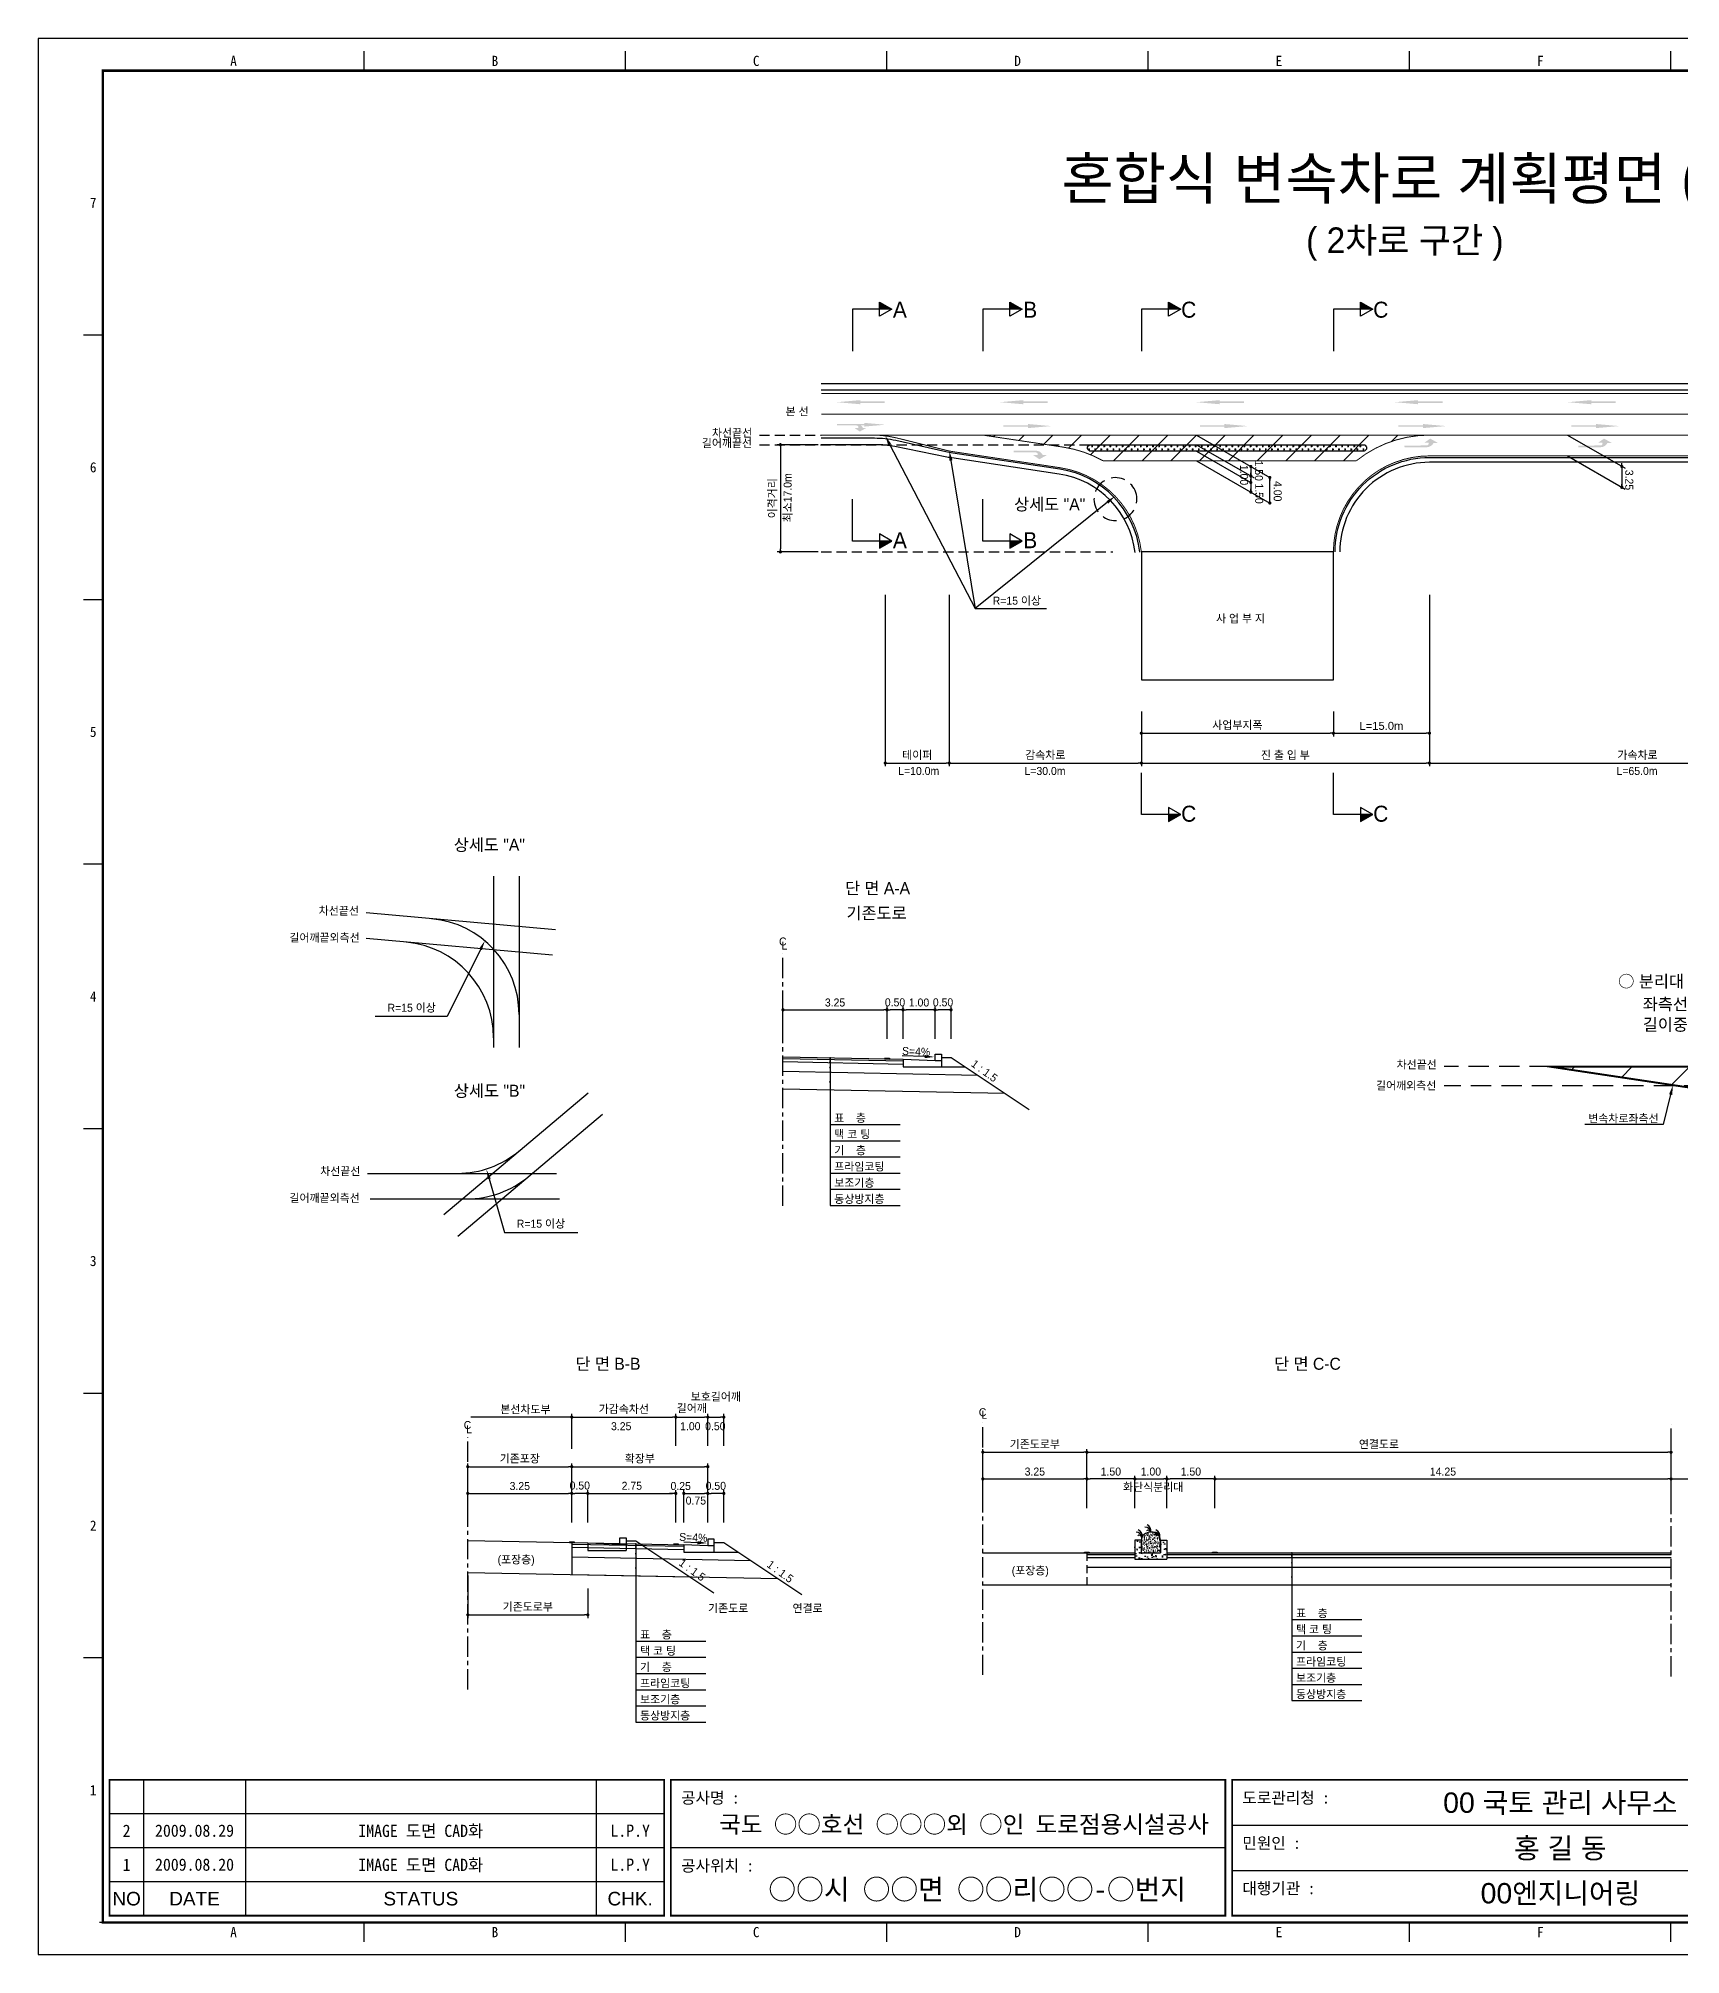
# Model space of a CAD drawing. Header units: millimetres. Extents: x 546 to 970, y -26 to 273.
# Drawn here: x 546.2 to 802.7, y -26.3 to 273.1 of the extents above; entities that cross this region are included whole.
import ezdxf
from ezdxf.enums import TextEntityAlignment as Align

# ---------------------------------------------------------------- set-up
doc = ezdxf.new("R2010")
doc.units = ezdxf.units.MM
doc.linetypes.add('CENTER', pattern=[50.8, 31.75, -6.35, 6.35, -6.35])
doc.linetypes.add('HIDDEN', pattern=[9.525, 6.35, -3.175])
for name, color, linetype in [('CC-GSTR-0004', 4, 'Continuous'), ('CM-LANE-0030', 30, 'Continuous'), ('CZ-DIMT-0002', 7, 'Continuous'), ('CZ-EXST-0002', 1, 'Continuous'), ('CZ-LIN1-0007', 7, 'Continuous'), ('CZ-LIN2-0003', 3, 'Continuous'), ('CZ-LINE-0001', 7, 'Continuous'), ('CZ-TEXT-BOX0', 7, 'Continuous'), ('TITLE', 7, 'Continuous')]:
    doc.layers.add(name, color=color, linetype=linetype)
doc.styles.add('견고딕', font='arial.ttf')
doc.styles.add('돋움', font='')
doc.styles.add('돋음체', font='')
doc.styles.get('돋움').set_extended_font_data('Dotum')
doc.styles.get('돋음체').set_extended_font_data('DotumChe')

# ---------------------------------------------------------------- blocks, each defined once
blk = doc.blocks.new('_Dot')
at = {"color": 0, "linetype": 'ByBlock', "lineweight": -2}
blk.add_line((-0.5, 0), (-1, 0), dxfattribs=at)
at = {"color": 0, "linetype": 'ByBlock', "const_width": 0.5}
blk.add_lwpolyline([(-0.25, 0, 1), (0.25, 0, 1)], format="xyb", close=True, dxfattribs=at)

msp = doc.modelspace()

# ---------------------------------------------------------------- hatches: boundary and pattern name
at = {"layer": 'CM-LANE-0030'}
h = msp.add_hatch(dxfattribs=at)
h.set_pattern_fill('ANSI31', color=256, style=0)
h.set_pattern_definition([(45, (-2417.8498, -19.7125), (-2.245064, 2.245064), [])])
edge = h.paths.add_edge_path()
edge.add_line((752.05, 207.11), (712.45, 207.11))
edge.add_arc((703.55, 191.18), 18.25, 60.8076, 81.4692)
edge.add_line((706.25, 209.23), (693.69, 211.11))
edge.add_line((693.69, 211.11), (763.45, 211.11))
edge.add_arc((763.45, 192.86), 18.25, 90, 128.6641)
h = msp.add_hatch(dxfattribs=at)
h.set_pattern_fill('ANSI31', color=256, scale=2, style=0)
h.set_pattern_definition([(45, (-5440.83, -349.197), (-4.490128, 4.490128), [])])
edge = h.paths.add_edge_path()
edge.add_line((898.97, 104.45), (819.77, 104.45))
edge.add_arc((801.96, 72.58), 36.5, 60.8076, 81.4692)
edge.add_line((807.38, 108.68), (782.26, 112.45))
edge.add_line((782.26, 112.45), (921.78, 112.45))
edge.add_arc((921.78, 75.95), 36.5, 90, 128.6641)
at = {"layer": 'CZ-EXST-0002'}
h = msp.add_hatch(dxfattribs=at)
h.set_pattern_fill('AR-SAND', color=256, scale=0.01, style=0)
h.set_pattern_definition([(37.5, (-390.6825, 3519.33445), (-0.016000313, 0.489413237), [0, -0.38608, 0, -0.4318, 0, -0.41275]), (7.5, (-390.6825, 3519.33445), (0.44952328, 0.7168251), [0, -0.20828, 0, -0.34798, 0, -0.13335]), (327.5, (-390.99494, 3519.33445), (0.79099237, 0.001437185), [0, -0.127, 0, -0.4572, 0, -0.5969]), (317.5, (-390.99494, 3519.33445), (0.76355645, 0.22292932), [0, -0.0635, 0, -0.29972, 0, -0.3429])])
edge = h.paths.add_edge_path()
edge.add_ellipse((719.94, 38.49), major_axis=(-1.5, 0), ratio=0.829212, start_angle=180, end_angle=360)
edge.add_line((718.44, 38.49), (718.44, 36.49))
edge.add_line((718.44, 36.49), (721.44, 36.49))
edge.add_line((721.44, 36.49), (721.44, 38.49))
h = msp.add_hatch(dxfattribs=at)
h.set_pattern_fill('AR-CONC', color=256, scale=0.01, style=0)
h.set_pattern_definition([(50, (-390.6825, 3519.3345), (1.8218467, -0.15939086), [0.1905, -2.0955]), (355, (-390.6825, 3519.3345), (-0.3524283, 1.9105664), [0.1524, -1.6764]), (100.451, (-390.5307, 3519.3212), (1.469425, 1.7511669), [0.1619, -1.7809]), (46.1842, (-390.6825, 3519.8425), (2.7107904, -0.4204233), [0.28575, -3.14325]), (96.6356, (-390.4566, 3519.8074), (2.3740423, 2.4742556), [0.24285, -2.67135]), (351.184, (-390.6825, 3519.8425), (2.374046, 2.4742512), [0.2286, -2.5146]), (21, (-390.4285, 3519.7155), (1.5161488, -1.0226552), [0.1905, -2.0955]), (326, (-390.4285, 3519.7155), (0.6180203, 1.8418797), [0.1524, -1.6764]), (71.4514, (-390.3022, 3519.6302), (2.1341649, 0.8192286), [0.1619, -1.7809]), (37.5, (-390.6825, 3519.33445), (0.03088603, 0.84555039), [0, -1.65608, 0, -1.7018, 0, -1.68275]), (7.5, (-390.6825, 3519.33445), (0.66819663, 1.00180575), [0, -0.97028, 0, -1.61798, 0, -0.64135]), (327.5, (-391.24894, 3519.33445), (1.35590595, -0.05728744), [0, -0.635, 0, -1.9812, 0, -2.6289]), (317.5, (-391.5029, 3519.3345), (1.4812918, 0.2542649), [0, -0.8255, 0, -1.31572, 0, -1.8669])])
h.paths.add_polyline_path([(722.44, 35.49), (722.44, 38.49), (721.44, 38.49), (721.44, 36.49), (718.44, 36.49), (718.44, 38.49), (717.44, 38.49), (717.44, 35.49)])
at = {"layer": 'CZ-LIN1-0007'}
for points in [[(674.53, 216.57), (674.53, 216.36), (678.36, 216.36), (678.36, 216.14), (674.53, 216.14), (674.53, 215.93), (670.88, 216.25)], [(700, 216.57), (700, 216.36), (703.82, 216.36), (703.82, 216.14), (700, 216.14), (700, 215.93), (696.35, 216.25)], [(730.69, 216.57), (730.69, 216.36), (734.51, 216.36), (734.51, 216.14), (730.69, 216.14), (730.69, 215.93), (727.04, 216.25)], [(761.68, 216.57), (761.68, 216.36), (765.51, 216.36), (765.51, 216.14), (761.68, 216.14), (761.68, 215.93), (758.03, 216.25)], [(788.72, 216.57), (788.72, 216.36), (792.55, 216.36), (792.55, 216.14), (788.72, 216.14), (788.72, 215.93), (785.07, 216.25)], [(674.05, 212.84, -0.267976), (674.95, 212.24), (675.51, 212.24), (674.47, 211.66), (673.64, 212.23), (674.25, 212.24, 0.504994), (673.98, 212.61), (670.93, 212.62), (670.93, 212.86)], [(675.17, 213.02), (675.17, 212.82), (671.75, 212.83), (671.75, 212.63), (675.17, 212.63), (675.17, 212.44), (678.45, 212.73)], [(700.73, 212.84), (700.73, 212.63), (696.91, 212.63), (696.91, 212.41), (700.73, 212.41), (700.73, 212.2), (704.38, 212.52)], [(731.42, 212.84), (731.42, 212.63), (727.6, 212.63), (727.6, 212.41), (731.42, 212.41), (731.42, 212.2), (735.07, 212.52)], [(762.42, 212.84), (762.42, 212.63), (758.59, 212.63), (758.59, 212.41), (762.42, 212.41), (762.42, 212.2), (766.07, 212.52)], [(789.45, 212.84), (789.45, 212.63), (785.63, 212.63), (785.63, 212.41), (789.45, 212.41), (789.45, 212.2), (793.11, 212.52)], [(763.09, 209.22, 0.267976), (764.12, 209.9), (764.75, 209.9), (763.58, 210.56), (762.63, 209.91), (763.33, 209.91, -0.504994), (763.02, 209.49), (759.55, 209.47), (759.56, 209.2)], [(790.25, 209.22, 0.267976), (791.28, 209.9), (791.91, 209.9), (790.73, 210.56), (789.79, 209.91), (790.48, 209.91, -0.504994), (790.17, 209.49), (786.71, 209.47), (786.71, 209.2)], [(702.03, 208.68, -0.267976), (703.06, 207.99), (703.69, 207.99), (702.52, 207.33), (701.57, 207.98), (702.27, 207.99, 0.504994), (701.96, 208.4), (698.49, 208.42), (698.5, 208.7)], [(679.1, 113.64), (679.1, 113.77), (678.35, 113.78), (678.35, 113.66)], [(629.86, 38.1), (629.86, 38.23), (629.11, 38.24), (629.11, 38.12)], [(646.11, 37.78), (646.11, 37.9), (645.36, 37.92), (645.36, 37.79)], [(710.31, 36.49), (710.31, 36.61), (709.56, 36.61), (709.56, 36.49)], [(730.31, 36.49), (730.31, 36.61), (729.56, 36.61), (729.56, 36.49)]]:
    msp.add_hatch(color=256, dxfattribs=at).paths.add_polyline_path(points)
at = {"layer": 'CZ-LIN2-0003'}
h = msp.add_hatch(dxfattribs=at)
h.set_pattern_fill('CROSS', color=256, scale=0.075, style=0)
h.set_pattern_definition([(0, (-2417.84976, -19.7125), (0.47625, 0.47625), [0.238125, -0.714375]), (90, (-2417.7307, -19.83156), (-0.47625, 0.47625), [0.238125, -0.714375])])
h.paths.add_polyline_path([(753.13, 209.61), (710.55, 209.61, 0.829295), (710.37, 208.64, -0.001247), (710.45, 208.61), (753.28, 208.61, -0.001926), (753.4, 208.69, 0.750696)])
at = {"layer": 'CZ-LINE-0001'}
for points in [[(677.57, 231.88), (677.57, 230.78), (679.48, 230.78)], [(697.93, 231.88), (697.93, 230.78), (699.84, 230.78)], [(722.69, 231.88), (722.69, 230.78), (724.6, 230.78)], [(752.69, 231.88), (752.69, 230.78), (754.6, 230.78)], [(679.48, 194.56), (677.57, 194.56), (677.57, 193.46)], [(699.84, 194.56), (697.93, 194.56), (697.93, 193.46)], [(724.6, 151.83), (722.69, 151.83), (722.69, 150.73)], [(754.6, 151.83), (752.69, 151.83), (752.69, 150.73)]]:
    msp.add_hatch(color=256, dxfattribs=at).paths.add_polyline_path(points)

# ---------------------------------------------------------------- linework, layer by layer
at = {"color": 0, "linetype": 'ByBlock', "lineweight": -2}
for p, q in [((793.5, 206.45), (793.5, 206.7)), ((735.56, 205.95), (735.56, 205.7)), ((735.56, 204.95), (735.56, 205.2)), ((735.56, 204.45), (735.56, 204.2)), ((735.56, 203.95), (735.56, 204.2)), ((738.52, 204.25), (738.52, 204)), ((793.5, 205.95), (793.5, 205.7)), ((735.56, 202.45), (735.56, 202.7)), ((738.52, 200.75), (738.52, 201)), ((793.5, 203.2), (793.5, 203.45)), ((629.23, 57.7), (628.98, 57.7)), ((801.44, 48.04), (801.69, 48.04))]:
    msp.add_line(p, q, dxfattribs=at)
at = {"color": 0, "linetype": 'ByBlock', "const_width": 0.25}
for points in [[(735.56, 206.08, 1), (735.56, 206.33, 1)], [(735.56, 204.83, 1), (735.56, 204.58, 1)], [(735.56, 204.58, 1), (735.56, 204.83, 1)], [(735.56, 203.83, 1), (735.56, 203.58, 1)], [(738.52, 204.37, 1), (738.52, 204.62, 1)], [(793.5, 206.33, 1), (793.5, 206.08, 1)], [(793.5, 206.08, 1), (793.5, 206.33, 1)], [(735.56, 202.33, 1), (735.56, 202.08, 1)], [(738.52, 200.62, 1), (738.52, 200.37, 1)], [(793.5, 203.08, 1), (793.5, 202.83, 1)], [(629.36, 57.7, 1), (629.61, 57.7, 1)], [(801.31, 48.04, 1), (801.06, 48.04, 1)]]:
    msp.add_lwpolyline(points, format="xyb", close=True, dxfattribs=at)
at = {"layer": 'CC-GSTR-0004'}
for p, q in [((686.22, 114.4), (687.22, 114.4)), ((686.22, 113.4), (686.22, 114.4)), ((687.22, 114.4), (687.22, 112.4)), ((681.22, 113.6), (686.22, 113.4)), ((681.22, 113.6), (681.22, 112.4)), ((681.22, 112.4), (687.22, 112.4)), ((686.22, 113.4), (687.22, 113.4))]:
    msp.add_line(p, q, dxfattribs=at)
for points in [[(858.45, 219.11), (668.45, 219.11)], [(858.45, 218.11), (668.45, 218.11)], [(651.73, 37.61), (650.73, 37.61), (646.98, 37.76), (646.98, 36.61), (651.73, 36.61), (651.73, 38.61), (650.73, 38.61), (650.73, 37.61)]]:
    msp.add_lwpolyline(points, dxfattribs=at)
for points in [[(718.2, 192.83, 0.339602), (705.74, 205.77), (688.99, 208.28), (688.99, 208.28, -0.018175), (687.92, 208.48), (687.92, 208.48), (680.08, 210.24), (680.08, 210.24, 0.055452), (676.78, 210.61), (676.78, 210.61), (668.45, 210.61)], [(717.46, 192.75, 0.339602), (705.62, 205.02), (688.82, 207.54, -0.012396), (688.09, 207.67), (679.92, 209.32, 0.049659), (676.96, 209.61), (668.45, 209.61)], [(748.7, 192.86, -0.414214), (763.45, 207.61), (827.33, 207.61), (827.33, 207.61, 0.03724), (829.56, 207.78), (847.35, 210.44), (847.35, 210.44, -0.03724), (849.57, 210.61), (849.57, 210.61), (858.45, 210.61)], [(858.45, 209.61), (849.48, 209.61, 0.034174), (847.44, 209.47), (829.47, 207, -0.034174), (827.43, 206.86), (827.43, 206.86), (763.45, 206.86, 0.414214), (749.45, 192.86)]]:
    msp.add_lwpolyline(points, format="xyb", dxfattribs=at)
at = {"layer": 'CM-LANE-0030', "const_width": 0.15}
msp.add_lwpolyline([(858.45, 214.36), (668.45, 214.36)], dxfattribs=at)
at = {"layer": 'CM-LANE-0030'}
for points, const_width in [([(752.05, 207.11), (712.45, 207.11, 0.090399), (706.25, 209.23), (693.69, 211.11), (763.45, 211.11, 0.170323)], 0.15), ([(898.97, 104.45), (819.77, 104.45, 0.090399), (807.38, 108.68), (782.26, 112.45), (921.78, 112.45, 0.170323)], 0.3)]:
    msp.add_lwpolyline(points, format="xyb", close=True, dxfattribs=dict(at, const_width=const_width))
at = {"layer": 'CZ-EXST-0002'}
for p, q in [((617.26, 142.2), (617.26, 115.42)), ((621.25, 142.2), (621.25, 115.42)), ((626.96, 133.83), (597.37, 136.46)), ((626.47, 129.86), (597.37, 132.45)), ((609.47, 89.35), (632.02, 108.34)), ((611.68, 85.99), (634.28, 105.01)), ((597.59, 95.78), (627.07, 95.78)), ((598.01, 91.78), (627.55, 91.78)), ((613.23, 38.43), (631.98, 38.06)), ((631.98, 38.06), (631.98, 36.86)), ((631.98, 38.06), (636.98, 37.86)), ((631.98, 36.86), (637.98, 36.86)), ((636.98, 37.86), (636.98, 38.86)), ((636.98, 38.86), (637.98, 38.86)), ((636.98, 37.86), (637.98, 37.86)), ((637.98, 38.86), (637.98, 36.86)), ((637.98, 38.36), (639.48, 38.36)), ((639.48, 38.36), (651.68, 30.22)), ((693.69, 36.49), (709.94, 36.49)), ((613.23, 33.43), (647.91, 32.74)), ((693.69, 31.49), (709.94, 31.49))]:
    msp.add_line(p, q, dxfattribs=at)
at = {"layer": 'CZ-LIN1-0007'}
for p, q in [((678.35, 113.78), (679.1, 113.77)), ((679.1, 113.77), (679.1, 113.64)), ((678.35, 113.66), (679.1, 113.64)), ((629.11, 38.24), (629.86, 38.23)), ((629.11, 38.12), (629.86, 38.1)), ((629.86, 38.23), (629.86, 38.1)), ((645.36, 37.92), (646.11, 37.9)), ((645.36, 37.79), (646.11, 37.78)), ((646.11, 37.9), (646.11, 37.78)), ((709.56, 36.61), (710.31, 36.61)), ((709.56, 36.49), (709.56, 36.61)), ((710.31, 36.49), (709.56, 36.49)), ((710.31, 36.61), (710.31, 36.49)), ((729.56, 36.49), (729.56, 36.61)), ((729.56, 36.61), (730.31, 36.61)), ((730.31, 36.49), (729.56, 36.49)), ((730.31, 36.61), (730.31, 36.49))]:
    msp.add_line(p, q, dxfattribs=at)
at = {"layer": 'CZ-LIN1-0007', "const_width": 0.15}
for points in [[(858.45, 217.61), (668.45, 217.61)], [(763.45, 211.11), (806.56, 211.11)]]:
    msp.add_lwpolyline(points, dxfattribs=at)
for points in [[(718.45, 192.86, 0.339602), (705.77, 206.01), (689.17, 208.5), (689.17, 208.5, -0.024027), (687.75, 208.79), (687.75, 208.79), (680.24, 210.66), (680.24, 210.66, 0.061321), (676.61, 211.11), (668.45, 211.11)], [(858.45, 211.11), (849.66, 211.11), (849.66, 211.11, 0.040295), (847.26, 210.92), (847.26, 210.92), (829.65, 208.05), (829.65, 208.05, -0.040295), (827.24, 207.86), (763.45, 207.86, 0.414214), (748.45, 192.86)]]:
    msp.add_lwpolyline(points, format="xyb", dxfattribs=at)
at = {"layer": 'CZ-LIN1-0007', "linetype": 'HIDDEN', "const_width": 0.15}
msp.add_lwpolyline([(676.61, 211.11), (693.69, 211.11)], dxfattribs=at)
at = {"layer": 'CZ-LIN2-0003'}
for p, q in [((662.47, 113.98), (681.22, 113.6)), ((687.22, 113.9), (688.72, 113.9)), ((688.72, 113.9), (700.93, 105.77)), ((662.47, 113.73), (681.22, 113.35)), ((662.47, 113.23), (681.22, 112.85)), ((662.47, 111.73), (692.9, 111.12)), ((687.22, 112.4), (690.97, 112.4)), ((662.47, 108.98), (697.15, 108.28)), ((629.48, 38.11), (646.98, 37.76)), ((629.48, 38.11), (629.48, 33.11)), ((629.48, 37.86), (646.98, 37.51)), ((629.48, 37.36), (646.98, 37.01)), ((651.73, 38.11), (653.23, 38.11)), ((651.73, 36.61), (655.48, 36.61)), ((653.23, 38.11), (665.43, 29.97)), ((709.94, 36.49), (717.44, 36.49)), ((709.94, 36.24), (717.44, 36.24)), ((717.44, 38.49), (717.44, 35.49)), ((718.44, 38.49), (717.44, 38.49)), ((718.44, 38.49), (718.44, 36.49)), ((718.44, 36.49), (721.44, 36.49)), ((721.44, 38.49), (722.44, 38.49)), ((721.44, 38.49), (721.44, 36.49)), ((722.44, 38.49), (722.44, 35.49)), ((722.44, 36.49), (801.19, 36.49)), ((722.44, 36.24), (801.19, 36.24)), ((629.48, 35.86), (657.44, 35.3)), ((629.48, 33.11), (661.7, 32.46)), ((709.94, 35.74), (717.44, 35.74)), ((709.94, 34.24), (801.19, 34.24)), ((717.44, 35.49), (722.44, 35.49)), ((722.44, 35.74), (801.19, 35.74)), ((709.94, 31.49), (801.19, 31.49))]:
    msp.add_line(p, q, dxfattribs=at)
msp.add_lwpolyline([(753.28, 208.61), (710.45, 208.61, 0.001247), (710.37, 208.64, -0.829295), (710.55, 209.61), (753.13, 209.61, -0.750696), (753.4, 208.69, 0.001926)], format="xyb", close=True, dxfattribs=at)
msp.add_lwpolyline([(748.45, 192.86), (718.45, 192.86), (718.45, 172.86), (748.45, 172.86)], close=True, dxfattribs=at)
for centre, radius, start, end in [((606.25, 120.61), 15, 0, 84.9204), ((602.26, 116.95), 15, 0, 84.9204), ((611.62, 110.78), 15, 270, 310.097), ((613.08, 106.78), 15, 270, 310.097), ((717.67, 38.83), 0.88, 7.8639, 92.7752), ((718.13, 38.8), 0.44, 19.771, 124.0366), ((717.56, 39.17), 1, 347.1802, 67.3267), ((719.06, 39.61), 0.88, 7.8639, 92.7752), ((719.52, 39.58), 0.44, 19.771, 124.0366), ((718.96, 39.96), 1, 347.1802, 67.3267), ((720.46, 38.83), 0.88, 7.8639, 92.7752), ((720.92, 38.8), 0.44, 19.771, 124.0366), ((720.35, 39.17), 1, 347.1802, 67.3267)]:
    msp.add_arc(centre, radius, start, end, dxfattribs=at)
msp.add_ellipse((719.94, 38.49), major_axis=(-1.5, 0), ratio=0.829212, start_param=3.141593, end_param=6.283185, dxfattribs=at)
at = {"layer": 'CZ-LINE-0001'}
for p, q in [((679.48, 230.78), (673.33, 230.78)), ((673.33, 230.78), (673.33, 224.24)), ((677.57, 229.68), (677.57, 231.88)), ((677.57, 231.88), (679.48, 230.78)), ((679.48, 230.78), (677.57, 229.68)), ((699.84, 230.78), (693.69, 230.78)), ((693.69, 230.78), (693.69, 224.24)), ((697.93, 229.68), (697.93, 231.88)), ((697.93, 231.88), (699.84, 230.78)), ((699.84, 230.78), (697.93, 229.68)), ((724.6, 230.78), (718.45, 230.78)), ((718.45, 230.78), (718.45, 224.24)), ((722.69, 229.68), (722.69, 231.88)), ((722.69, 231.88), (724.6, 230.78)), ((724.6, 230.78), (722.69, 229.68)), ((754.6, 230.78), (748.45, 230.78)), ((748.45, 230.78), (748.45, 224.24)), ((752.69, 229.68), (752.69, 231.88)), ((752.69, 231.88), (754.6, 230.78)), ((754.6, 230.78), (752.69, 229.68)), ((667.95, 209.61), (661.57, 209.61)), ((727.07, 211.11), (738.52, 204.5)), ((727.07, 209.61), (736.06, 204.42)), ((785.01, 211.11), (794, 205.92)), ((662.07, 209.11), (662.07, 193.36)), ((727.07, 208.61), (735.56, 203.7)), ((727.07, 207.11), (738.52, 200.5)), ((785.01, 207.86), (794, 202.67)), ((735.56, 205.7), (735.56, 202.2)), ((738.52, 200.5), (738.52, 204.5)), ((793.5, 205.7), (793.5, 202.7)), ((673.33, 194.56), (673.33, 201.1)), ((693.69, 194.56), (693.69, 201.1)), ((679.48, 194.56), (677.57, 195.66)), ((677.57, 195.66), (677.57, 193.46)), ((699.84, 194.56), (697.93, 195.66)), ((697.93, 195.66), (697.93, 193.46)), ((667.95, 192.86), (661.57, 192.86)), ((679.48, 194.56), (673.33, 194.56)), ((677.57, 193.46), (679.48, 194.56)), ((699.84, 194.56), (693.69, 194.56)), ((697.93, 193.46), (699.84, 194.56)), ((678.45, 186.14), (678.45, 159.37)), ((688.45, 186.14), (688.45, 159.37)), ((688.45, 186.14), (688.45, 159.37)), ((763.45, 186.14), (763.45, 159.37)), ((692.51, 184.03), (703.64, 184.03)), ((718.45, 167.92), (718.45, 159.37)), ((718.45, 167.92), (718.45, 159.37)), ((718.45, 167.92), (718.45, 164.04)), ((748.45, 167.92), (748.45, 164.04)), ((748.45, 167.92), (748.45, 164.04)), ((763.45, 167.92), (763.45, 164.04)), ((763.45, 167.92), (763.45, 159.37)), ((718.95, 164.54), (747.95, 164.54)), ((748.95, 164.54), (762.95, 164.54)), ((678.95, 159.87), (687.95, 159.87)), ((688.95, 159.87), (717.95, 159.87)), ((718.95, 159.87), (762.95, 159.87)), ((763.95, 159.87), (827.95, 159.87)), ((718.45, 151.83), (718.45, 158.37)), ((748.45, 151.83), (748.45, 158.37)), ((724.6, 151.83), (722.69, 152.93)), ((722.69, 152.93), (722.69, 150.73)), ((754.6, 151.83), (752.69, 152.93)), ((752.69, 152.93), (752.69, 150.73)), ((724.6, 151.83), (718.45, 151.83)), ((722.69, 150.73), (724.6, 151.83)), ((754.6, 151.83), (748.45, 151.83)), ((752.69, 150.73), (754.6, 151.83)), ((662.47, 116.77), (662.47, 121.82)), ((662.97, 121.32), (678.22, 121.32)), ((678.72, 116.77), (678.72, 121.82)), ((678.72, 116.77), (678.72, 121.82)), ((680.72, 121.32), (679.22, 121.32)), ((681.22, 116.77), (681.22, 121.82)), ((681.22, 116.77), (681.22, 121.82)), ((685.72, 121.32), (681.72, 121.32)), ((686.22, 116.77), (686.22, 121.82)), ((686.22, 119.21), (686.22, 121.82)), ((688.22, 121.32), (686.72, 121.32)), ((688.72, 116.77), (688.72, 121.82)), ((669.83, 113.84), (669.83, 90.76)), ((669.83, 103.41), (680.76, 103.41)), ((669.83, 100.88), (680.76, 100.88)), ((669.83, 98.35), (680.76, 98.35)), ((669.83, 95.82), (680.76, 95.82)), ((669.83, 93.29), (680.76, 93.29)), ((669.83, 90.76), (680.76, 90.76)), ((629.48, 57.7), (613.73, 57.7)), ((629.48, 52.73), (629.48, 58.2)), ((629.48, 53.23), (629.48, 58.2)), ((629.98, 57.7), (645.23, 57.7)), ((645.73, 53.23), (645.73, 58.2)), ((645.73, 53.23), (645.73, 58.2)), ((646.23, 57.7), (650.23, 57.7)), ((650.73, 53.23), (650.73, 58.2)), ((650.73, 53.23), (650.73, 58.2)), ((651.23, 57.7), (652.73, 57.7)), ((653.23, 53.23), (653.23, 58.2)), ((693.69, 48.54), (693.69, 52.71)), ((694.19, 52.21), (709.44, 52.21)), ((709.94, 48.54), (709.94, 52.71)), ((709.94, 48.54), (709.94, 52.71)), ((710.44, 52.21), (800.69, 52.21)), ((801.19, 48.54), (801.19, 52.71)), ((613.23, 46.28), (613.23, 50.45)), ((613.73, 49.95), (628.98, 49.95)), ((629.48, 46.28), (629.48, 50.45)), ((629.48, 46.28), (629.48, 50.45)), ((629.98, 49.95), (650.23, 49.95)), ((650.73, 46.28), (650.73, 50.45)), ((693.69, 43.49), (693.69, 48.54)), ((694.19, 48.04), (709.44, 48.04)), ((709.94, 43.49), (709.94, 48.54)), ((709.94, 43.49), (709.94, 48.54)), ((716.94, 48.04), (710.44, 48.04)), ((717.44, 43.49), (717.44, 48.54)), ((717.44, 43.49), (717.44, 48.54)), ((717.94, 48.04), (721.94, 48.04)), ((722.44, 43.49), (722.44, 48.54)), ((722.44, 43.49), (722.44, 48.54)), ((729.44, 48.04), (722.94, 48.04)), ((729.94, 43.49), (729.94, 48.54)), ((729.94, 43.49), (729.94, 48.54)), ((730.44, 48.04), (800.69, 48.04)), ((801.19, 43.49), (801.19, 48.54)), ((801.19, 43.49), (801.19, 48.54)), ((801.69, 48.04), (811.9, 48.04)), ((613.23, 41.23), (613.23, 46.28)), ((613.73, 45.78), (628.98, 45.78)), ((629.48, 41.23), (629.48, 46.28)), ((629.48, 41.23), (629.48, 46.28)), ((631.48, 45.78), (629.98, 45.78)), ((631.98, 41.23), (631.98, 46.28)), ((631.98, 41.23), (631.98, 46.28)), ((632.48, 45.78), (645.23, 45.78)), ((645.23, 45.78), (644.73, 45.78)), ((645.73, 41.23), (645.73, 46.28)), ((645.73, 41.23), (645.73, 46.28)), ((646.98, 41.23), (646.98, 46.28)), ((646.98, 41.23), (646.98, 46.28)), ((647.48, 45.78), (650.23, 45.78)), ((647.48, 45.78), (647.98, 45.78)), ((650.73, 41.23), (650.73, 46.28)), ((650.73, 43.67), (650.73, 46.28)), ((652.73, 45.78), (651.23, 45.78)), ((653.23, 41.23), (653.23, 46.28)), ((639.49, 37.91), (639.49, 10.05)), ((741.96, 36.49), (741.96, 13.41)), ((613.23, 32.93), (613.23, 26.31)), ((631.98, 30.93), (631.98, 26.31)), ((613.73, 26.81), (631.48, 26.81)), ((741.96, 26.06), (752.9, 26.06)), ((639.49, 22.71), (650.43, 22.71)), ((741.96, 23.53), (752.9, 23.53)), ((741.96, 21), (752.9, 21)), ((639.49, 20.18), (650.43, 20.18)), ((741.96, 18.47), (752.9, 18.47)), ((639.49, 17.64), (650.43, 17.64)), ((639.49, 15.11), (650.43, 15.11)), ((741.96, 15.94), (752.9, 15.94)), ((639.49, 12.58), (650.43, 12.58)), ((741.96, 13.41), (752.9, 13.41)), ((639.49, 10.05), (650.43, 10.05))]:
    msp.add_line(p, q, dxfattribs=at)
at = {"layer": 'CZ-LINE-0001', "linetype": 'HIDDEN', "ltscale": 0.25}
for p, q in [((658.79, 211.11), (668.45, 211.11)), ((658.79, 209.61), (710.55, 209.61)), ((668.45, 192.86), (713.98, 192.86))]:
    msp.add_line(p, q, dxfattribs=at)
at = {"layer": 'CZ-LINE-0001', "linetype": 'HIDDEN', "ltscale": 0.35}
msp.add_line((717.73, 201.5), (717.73, 201.5), dxfattribs=at)
at = {"layer": 'CZ-LINE-0001', "linetype": 'CENTER', "ltscale": 0.1}
for p, q in [((662.47, 90.7), (662.47, 130.08)), ((613.23, 15.16), (613.23, 54.54)), ((693.69, 17.41), (693.69, 56.8)), ((801.19, 17.16), (801.19, 56.55))]:
    msp.add_line(p, q, dxfattribs=at)
at = {"layer": 'CZ-LINE-0001', "linetype": 'HIDDEN', "ltscale": 0.5}
for p, q in [((782.26, 112.45), (765.74, 112.45)), ((815.96, 109.45), (765.74, 109.45))]:
    msp.add_line(p, q, dxfattribs=at)
at = {"layer": 'CZ-LINE-0001', "linetype": 'HIDDEN', "ltscale": 0.2}
msp.add_line((709.94, 36.49), (709.94, 31.49), dxfattribs=at)
at = {"layer": 'CZ-LINE-0001'}
for points in [[(679.13, 209.67), (692.51, 184.03)], [(688.7, 207.15), (692.51, 184.03)], [(713.16, 200.61), (692.51, 184.03)], [(615.22, 130.76), (609.99, 120.29), (598.76, 120.29)], [(684.6, 114.02), (681.1, 114.16)], [(801.13, 108.08), (799.95, 103.42), (787.73, 103.42)], [(616.58, 94.91), (618.95, 86.55), (630.44, 86.55)], [(649.12, 38.08), (646.98, 38.16)]]:
    msp.add_lwpolyline(points, dxfattribs=at)
at = {"layer": 'CZ-LINE-0001', "linetype": 'HIDDEN', "ltscale": 0.35}
msp.add_arc((714.4, 201.11), 3.35, 6.7667, 6.749, dxfattribs=at)
at = {"layer": 'CZ-LINE-0001', "linetype": 'ByBlock'}
for centre, start, end in [((669.83, 113.78), 0, 180), ((669.83, 113.78), 0, 180), ((669.83, 113.78), 180, 0), ((669.83, 113.78), 180, 0), ((669.82, 113.09), 0, 180), ((669.82, 113.09), 0, 180), ((669.82, 113.09), 180, 0), ((669.82, 113.09), 180, 0), ((669.82, 112.29), 0, 180), ((669.82, 112.29), 0, 180), ((669.82, 112.29), 180, 0), ((669.82, 112.29), 180, 0), ((669.83, 113.58), 0, 180), ((669.83, 113.58), 0, 180), ((669.83, 113.58), 180, 0), ((669.83, 113.58), 180, 0), ((669.83, 113.34), 0, 180), ((669.83, 113.34), 0, 180), ((669.83, 113.34), 180, 0), ((669.83, 113.34), 180, 0), ((669.82, 110.06), 0, 180), ((669.82, 110.06), 0, 180), ((669.82, 110.06), 180, 0), ((669.82, 110.06), 180, 0), ((639.49, 37.16), 0, 180), ((639.49, 37.16), 0, 180), ((639.49, 37.16), 180, 0), ((639.49, 37.16), 180, 0), ((639.49, 36.37), 0, 180), ((639.49, 36.37), 0, 180), ((639.49, 36.37), 180, 0), ((639.49, 36.37), 180, 0), ((741.96, 36.43), 0, 180), ((741.96, 36.43), 0, 180), ((741.96, 36.43), 180, 0), ((741.96, 36.43), 180, 0), ((741.96, 36.23), 0, 180), ((741.96, 36.23), 0, 180), ((741.96, 36.23), 180, 0), ((741.96, 36.23), 180, 0), ((741.96, 35.99), 0, 180), ((741.96, 35.99), 0, 180), ((741.96, 35.99), 180, 0), ((741.96, 35.99), 180, 0), ((639.49, 34.13), 0, 180), ((639.49, 34.13), 0, 180), ((639.49, 34.13), 180, 0), ((639.49, 34.13), 180, 0), ((741.96, 35.74), 0, 180), ((741.96, 35.74), 0, 180), ((741.96, 35.74), 180, 0), ((741.96, 35.74), 180, 0), ((741.96, 34.94), 0, 180), ((741.96, 34.94), 0, 180), ((741.96, 34.94), 180, 0), ((741.96, 34.94), 180, 0), ((741.96, 32.71), 0, 180), ((741.96, 32.71), 0, 180), ((741.96, 32.71), 180, 0), ((741.96, 32.71), 180, 0)]:
    msp.add_arc(centre, 0.0625, start, end, dxfattribs=at)
at = {"layer": 'CZ-LINE-0001'}
for centre, start, end in [((639.49, 37.85), 0, 180), ((639.49, 37.85), 0, 180), ((639.49, 37.85), 180, 0), ((639.49, 37.85), 180, 0), ((639.49, 37.65), 0, 180), ((639.49, 37.65), 0, 180), ((639.49, 37.65), 180, 0), ((639.49, 37.65), 180, 0), ((639.49, 37.41), 0, 180), ((639.49, 37.41), 0, 180), ((639.49, 37.41), 180, 0), ((639.49, 37.41), 180, 0)]:
    msp.add_arc(centre, 0.0625, start, end, dxfattribs=at)
for points in [[(678.91, 209.55), (678.44, 211), (679.35, 209.78)], [(688.45, 207.11), (688.46, 208.63), (688.95, 207.19)], [(713, 200.8), (714.33, 201.55), (713.31, 200.41)], [(615, 130.87), (615.89, 132.1), (615.44, 130.65)], [(684.61, 114.27), (686.1, 113.96), (684.59, 113.77)], [(800.88, 108.14), (801.49, 109.54), (801.37, 108.02)], [(616.34, 94.85), (616.17, 96.36), (616.82, 94.98)], [(649.13, 38.33), (650.62, 38.02), (649.11, 37.83)]]:
    msp.add_solid(points, dxfattribs=at)
at = {"layer": 'TITLE', "color": 7, "linetype": 'Continuous'}
for p, q in [((597.05, 268.05), (597.05, 271.08)), ((637.88, 268.05), (637.88, 271.08)), ((678.7, 268.05), (678.7, 271.08)), ((719.53, 268.05), (719.53, 271.08)), ((760.35, 268.05), (760.35, 271.08)), ((801.18, 268.05), (801.18, 271.08)), ((556.23, 226.73), (553.21, 226.73)), ((556.23, 185.4), (553.21, 185.4)), ((556.23, 144.07), (553.21, 144.07)), ((556.23, 102.74), (553.21, 102.74)), ((556.23, 61.41), (553.21, 61.41)), ((556.23, 20.08), (553.21, 20.08)), ((597.05, -24.27), (597.05, -21.25)), ((637.88, -24.27), (637.88, -21.25)), ((678.7, -24.27), (678.7, -21.25)), ((719.53, -24.27), (719.53, -21.25)), ((760.35, -24.27), (760.35, -21.25)), ((801.18, -24.27), (801.18, -21.25))]:
    msp.add_line(p, q, dxfattribs=at)
at = {"layer": 'TITLE', "ltscale": 150}
for p, q in [((562.6, 1.03), (562.6, -20.19)), ((578.51, 1.03), (578.51, -20.19)), ((633.29, 1.03), (633.29, -20.19)), ((643.9, -4.27), (557.29, -4.27)), ((732.63, -6.04), (819.24, -6.04)), ((643.9, -9.58), (557.29, -9.58)), ((731.57, -9.58), (644.96, -9.58)), ((643.9, -14.88), (557.29, -14.88)), ((732.63, -13.11), (819.24, -13.11))]:
    msp.add_line(p, q, dxfattribs=at)
at = {"layer": 'TITLE'}
msp.add_line((964.59, -21.25), (555.73, -21.25), dxfattribs=at)
msp.add_lwpolyline([(546.15, -26.28), (969.51, -26.28), (969.51, 273.09), (546.15, 273.09)], close=True, dxfattribs=at)
at = {"layer": 'TITLE', "linetype": 'Continuous', "const_width": 0.403}
msp.add_lwpolyline([(556.23, -21.25), (556.23, 268.05), (964.48, 268.05), (964.48, -21.25)], close=True, dxfattribs=at)
at = {"layer": 'TITLE', "ltscale": 150, "const_width": 0.265}
for points in [[(557.29, 1.03), (643.9, 1.03), (643.9, -20.19), (557.29, -20.19)], [(644.96, 1.03), (731.57, 1.03), (731.57, -20.19), (644.96, -20.19)], [(819.24, -20.19), (732.63, -20.19), (732.63, 1.03), (819.24, 1.03)]]:
    msp.add_lwpolyline(points, close=True, dxfattribs=at)

# ---------------------------------------------------------------- block references
at = {"layer": 'CZ-LINE-0001', "xscale": 0.5, "yscale": 0.5, "zscale": 0.5}
for p, rotation in [((662.07, 209.61), 90), ((662.07, 192.86), 270), ((718.45, 164.54), 180), ((748.45, 164.54), 180), ((678.45, 159.87), 180), ((688.45, 159.87), 180), ((718.45, 159.87), 180), ((763.45, 159.87), 180), ((662.47, 121.32), 180), ((678.72, 121.32), 180), ((681.22, 121.32), 180), ((686.22, 121.32), 180), ((629.48, 57.7), 180), ((645.73, 57.7), 180), ((650.73, 57.7), 180), ((693.69, 52.21), 180), ((709.94, 52.21), 180), ((613.23, 49.95), 180), ((629.48, 49.95), 180), ((693.69, 48.04), 180), ((709.94, 48.04), 180), ((717.44, 48.04), 180), ((722.44, 48.04), 180), ((729.94, 48.04), 180), ((613.23, 45.78), 180), ((629.48, 45.78), 180), ((631.98, 45.78), 180), ((646.98, 45.78), 180), ((646.98, 45.78), 180), ((650.73, 45.78), 180), ((613.23, 26.81), 180)]:
    msp.add_blockref('_Dot', p, dxfattribs=dict(at, rotation=rotation))
for p in [(748.45, 164.54), (763.45, 164.54), (688.45, 159.87), (718.45, 159.87), (763.45, 159.87), (678.72, 121.32), (681.22, 121.32), (686.22, 121.32), (688.72, 121.32), (645.73, 57.7), (650.73, 57.7), (653.23, 57.7), (709.94, 52.21), (801.19, 52.21), (629.48, 49.95), (650.73, 49.95), (709.94, 48.04), (717.44, 48.04), (722.44, 48.04), (729.94, 48.04), (801.19, 48.04), (629.48, 45.78), (631.98, 45.78), (645.73, 45.78), (645.73, 45.78), (650.73, 45.78), (653.23, 45.78), (631.98, 26.81)]:
    msp.add_blockref('_Dot', p, dxfattribs=at)

# ---------------------------------------------------------------- texts
at = {"layer": 'CZ-DIMT-0002', "style": '돋움'}
for s, height, p in [('A', 2.5, (680.73, 230.7)), ('B', 2.5, (701.09, 230.7)), ('C', 2.5, (725.85, 230.7)), ('C', 2.5, (755.85, 230.7)), ('본 선', 1.25, (664.67, 214.8)), ('길어깨끝선', 1.25, (653.72, 209.85)), ('차선끝선', 1.25, (654.52, 211.45)), ('상세도 "A"', 1.875, (704.13, 200.29)), ('A', 2.5, (680.73, 194.69)), ('B', 2.5, (701.09, 194.69)), ('R=15 이상', 1.25, (699, 185.24)), ('사 업 부 지', 1.25, (733.94, 182.45)), ('L=10.0m', 1.25, (683.67, 158.64)), ('L=30.0m', 1.25, (703.4, 158.64)), ('L=65.0m', 1.25, (795.88, 158.64)), ('C', 2.5, (725.85, 151.96)), ('C', 2.5, (755.85, 151.96)), ('차선끝선', 1.25, (593.09, 136.8)), ('길어깨끝외측선', 1.25, (590.86, 132.6)), ('C', 1.25, (662.44, 132)), ('L', 1.25, (662.7, 131.35)), ('R=15 이상', 1.25, (604.47, 121.65)), ('차선끝선', 1.25, (761.46, 112.78)), ('차선끝선', 1.25, (593.32, 96.11)), ('길어깨끝외측선', 1.25, (590.87, 91.93)), ('R=15 이상', 1.25, (624.66, 87.91)), ('C', 1.25, (613.19, 56.46)), ('C', 1.25, (693.65, 58.46)), ('L', 1.25, (693.91, 58.06)), ('L', 1.25, (613.45, 55.8))]:
    msp.add_text(s, height=height, dxfattribs=at).set_placement(p, align=Align.MIDDLE_CENTER)
msp.add_text('최소17.0m', height=1.25, rotation=90, dxfattribs=at).set_placement((663.82, 197.47))
for s, p in [('○ 분리대 설치길이는 접속되는 도로의 길어깨외측선과 변속차로의', (792.92, 125.77)), ('좌측선에서 0.5m만큼 평행 이동한 선이 교차하는 지점까지의', (796.77, 122.21)), ('길이중 R=0.5로 마감되는 부분까지로 한다.', (796.77, 119.01))]:
    msp.add_text(s, height=1.875, dxfattribs=at).set_placement(p, align=Align.MIDDLE_LEFT)
for s, rotation, p in [('S=4%', 357.7094, (683.27, 114.83)), ('1 : 1.5', 323.8881, (693.94, 111.79)), ('S=4%', 357.7094, (648.46, 38.91)), ('1 : 1.5', 323.8881, (648.29, 33.82)), ('1 : 1.5', 323.8881, (662.04, 33.57))]:
    msp.add_text(s, height=1.25, rotation=rotation, dxfattribs=at).set_placement(p, align=Align.MIDDLE_CENTER)
for s, p in [('길어깨외측선', (755.11, 108.87)), ('표    층', (670.48, 103.8)), ('변속차로좌측선', (788.26, 103.73)), ('택 코 팅', (670.48, 101.27)), ('기    층', (670.48, 98.74)), ('프라임코팅', (670.48, 96.21)), ('보조기층', (670.48, 93.68)), ('동상방지층', (670.48, 91.14)), ('3.25', (635.61, 55.65)), ('1.00', (646.4, 55.65)), ('0.50', (650.31, 55.65)), ('화단식분리대', (715.59, 46.16)), ('(포장층)', (617.89, 34.82)), ('(포장층)', (698.2, 33.11)), ('기존도로', (650.77, 27.21)), ('연결로', (663.96, 27.21)), ('표    층', (742.61, 26.45)), ('표    층', (640.14, 23.1)), ('택 코 팅', (742.61, 23.92)), ('택 코 팅', (640.14, 20.56)), ('기    층', (742.61, 21.39)), ('기    층', (640.14, 18.03)), ('프라임코팅', (742.61, 18.86)), ('프라임코팅', (640.14, 15.5)), ('보조기층', (742.61, 16.33)), ('동상방지층', (742.61, 13.79)), ('보조기층', (640.14, 12.97)), ('동상방지층', (640.14, 10.44))]:
    msp.add_text(s, height=1.25, dxfattribs=at).set_placement(p)
at = {"layer": 'CZ-DIMT-0002', "char_height": 1.25, "attachment_point": 5, "rotation": 270, "style": '돋움'}
for s, insert in [('1.50', (736.81, 205.54)), ('1.00', (734.49, 204.87)), ('4.00', (739.74, 202.34)), ('3.25', (794.66, 204.1)), ('1.50', (736.85, 201.97))]:
    msp.add_mtext(s, dxfattribs=dict(at, insert=insert))
at = {"layer": 'CZ-DIMT-0002', "insert": (622.24, 58.84), "char_height": 1.25, "attachment_point": 5, "style": '돋움'}
msp.add_mtext('본선차도부', dxfattribs=at)
at = {"layer": 'CZ-LINE-0001', "insert": (660.88, 201.24), "char_height": 1.25, "attachment_point": 5, "rotation": 90, "style": '돋움'}
msp.add_mtext('\\A1;이격거리', dxfattribs=at)
at = {"layer": 'CZ-LINE-0001', "char_height": 1.25, "attachment_point": 5, "style": '돋움'}
for s, insert in [('\\A1;사업부지폭', (733.45, 165.74)), ('\\A1;{\\fArial|b0|i0|c0|p32;L=15.0m}', (755.95, 165.68)), ('\\A1;테이퍼', (683.45, 161.06)), ('\\A1;감속차로', (703.45, 161.07)), ('\\A1;진 출 입 부', (740.95, 161.06)), ('\\A1;가속차로', (795.95, 161.07)), ('\\A1;3.25', (670.6, 122.46)), ('\\A1;0.50', (679.97, 122.49)), ('\\A1;1.00', (683.72, 122.46)), ('\\A1;0.50', (687.47, 122.49)), ('\\A1;길어깨', (648.23, 59.02)), ('\\A1;보호길어깨', (651.98, 60.82)), ('\\A1;가감속차선', (637.61, 58.9)), ('\\A1;기존도로부', (701.81, 53.41)), ('\\A1;연결도로', (755.56, 53.4)), ('\\A1;기존포장', (621.36, 51.15)), ('\\A1;확장부', (640.11, 51.15)), ('\\A1;3.25', (701.81, 49.18)), ('\\A1;1.50', (713.69, 49.18)), ('\\A1;1.00', (719.94, 49.18)), ('\\A1;1.50', (726.19, 49.18)), ('\\A1;14.25', (765.56, 49.18)), ('\\A1;3.25', (621.36, 46.92)), ('\\A1;0.50', (630.73, 47)), ('\\A1;2.75', (638.86, 46.96)), ('\\A1;0.25', (646.49, 46.93)), ('\\A1;0.75', (648.86, 44.65)), ('\\A1;0.50', (651.98, 46.95)), ('\\A1;기존도로부', (622.61, 28.01))]:
    msp.add_mtext(s, dxfattribs=dict(at, insert=insert))
at = {"layer": 'CZ-TEXT-BOX0', "style": '돋움'}
for s, p in [('상세도 "A"', (616.6, 147.11)), ('단 면 A-A', (677.24, 140.33)), ('기존도로', (677.09, 136.43)), ('상세도 "B"', (616.62, 108.68)), ('단 면 B-B', (635.13, 66.03)), ('단 면 C-C', (744.4, 66.03))]:
    msp.add_text(s, height=1.875, dxfattribs=at).set_placement(p, align=Align.MIDDLE_CENTER)
at = {"layer": 'TITLE', "color": 3, "linetype": 'Continuous', "style": '돋음체'}
for s, p in [('A', (576.64, 269.57)), ('B', (617.47, 269.57)), ('C', (658.29, 269.57)), ('D', (699.12, 269.57)), ('E', (739.94, 269.57)), ('F', (780.77, 269.57)), ('7', (554.72, 247.4)), ('6', (554.72, 206.07)), ('5', (554.72, 164.74)), ('4', (554.72, 123.41)), ('3', (554.72, 82.08)), ('2', (554.72, 40.75)), ('1', (554.72, -0.58)), ('A', (576.64, -22.76)), ('B', (617.47, -22.76)), ('C', (658.29, -22.76)), ('D', (699.12, -22.76)), ('E', (739.94, -22.76)), ('F', (780.77, -22.76))]:
    msp.add_text(s, height=1.59, dxfattribs=at).set_placement(p, align=Align.MIDDLE)
at = {"layer": 'TITLE', "style": '돋움'}
for s, height, p in [('혼합식 변속차로 계획평면 (1)', 6.5, (759.57, 251.18)), ('( 2차로 구간 )', 4, (759.61, 241.55))]:
    msp.add_text(s, height=height, dxfattribs=at).set_placement(p, align=Align.MIDDLE_CENTER)
at = {"layer": 'TITLE', "style": '돋음체'}
for s, p in [('공사명 : ', (646.55, -2.68)), ('도로관리청 :', (734.22, -2.68)), ('민원인 :', (734.22, -9.75)), ('공사위치 :', (646.55, -13.29)), ('대행기관 :', (734.22, -16.83))]:
    msp.add_text(s, height=1.804, dxfattribs=at).set_placement(p)
at = {"layer": 'TITLE', "color": 7, "linetype": 'Continuous'}
for s, height, style, p in [('00 국토 관리 사무소', 3.1832, '견고딕', (783.9, -2.5)), ('국도 ○○호선 ○○○외 ○인 도로점용시설공사', 2.7, '돋음체', (690.77, -5.89)), ('홍 길 동', 3.183, '견고딕', (783.9, -9.58)), ('○○시 ○○면 ○○리○○-○번지', 3.1832, '돋음체', (692.79, -16.05)), ('00엔지니어링', 3.183, '견고딕', (783.9, -16.65))]:
    msp.add_text(s, height=height, dxfattribs=dict(at, style=style)).set_placement(p, align=Align.MIDDLE)
at = {"layer": 'TITLE', "linetype": 'Continuous'}
for s, height, style, p in [('2009.08.29', 1.91, '돋음체', (570.55, -6.92)), ('L.P.Y', 1.91, '돋음체', (638.6, -6.92)), ('1', 1.91, '돋음체', (559.94, -12.23)), ('2009.08.20', 1.91, '돋음체', (570.55, -12.23)), ('L.P.Y', 1.91, '돋음체', (638.6, -12.23)), ('NO', 2.122, '견고딕', (559.94, -17.53)), ('DATE', 2.122, '견고딕', (570.55, -17.53)), ('STATUS', 2.122, '견고딕', (605.9, -17.53)), ('CHK.', 2.122, '견고딕', (638.6, -17.53))]:
    msp.add_text(s, height=height, dxfattribs=dict(at, style=style)).set_placement(p, align=Align.MIDDLE)
at = {"layer": 'TITLE', "style": '돋음체'}
for p in [(605.9, -6.92), (605.9, -12.23)]:
    msp.add_text('IMAGE 도면 CAD화', height=1.9099, dxfattribs=at).set_placement(p, align=Align.MIDDLE)
at = {"layer": 'TITLE', "color": 1, "linetype": 'Continuous', "style": '돋음체'}
msp.add_text('2', height=1.91, dxfattribs=at).set_placement((559.94, -6.92), align=Align.MIDDLE)

doc.saveas('drawing.dxf')
